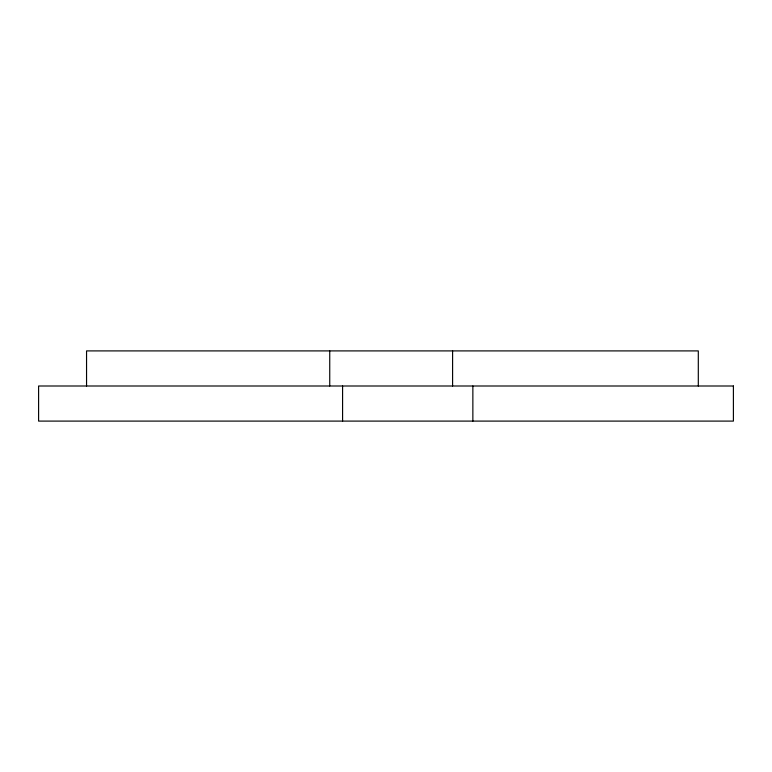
<?xml version="1.0" encoding="UTF-8"?>
<svg xmlns="http://www.w3.org/2000/svg" width="772" height="772" viewBox="0 0 772 772"><rect width="100%" height="100%" fill="white"/><g stroke="black" fill="none" stroke-linecap="round" stroke-linejoin="round"><path stroke-width="1.16" d="M698.303 386L698.303 350.903L86.551 350.903L86.551 386M472.86 386L472.86 421.097M452.595 350.903L452.595 386M342.585 386L342.585 421.097M329.74 350.903L329.74 386M733.4 386L38.6 386L38.6 421.097L733.4 421.097L733.4 386"/></g></svg>
